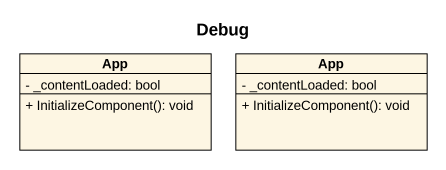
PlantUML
@startuml
title Debug
hide circle
hide empty members
skinparam classAttributeIconSize 0
class App {
  - _contentLoaded: bool
  + InitializeComponent(): void
}
class "App" as App_2 {
  - _contentLoaded: bool
  + InitializeComponent(): void
}
@enduml
